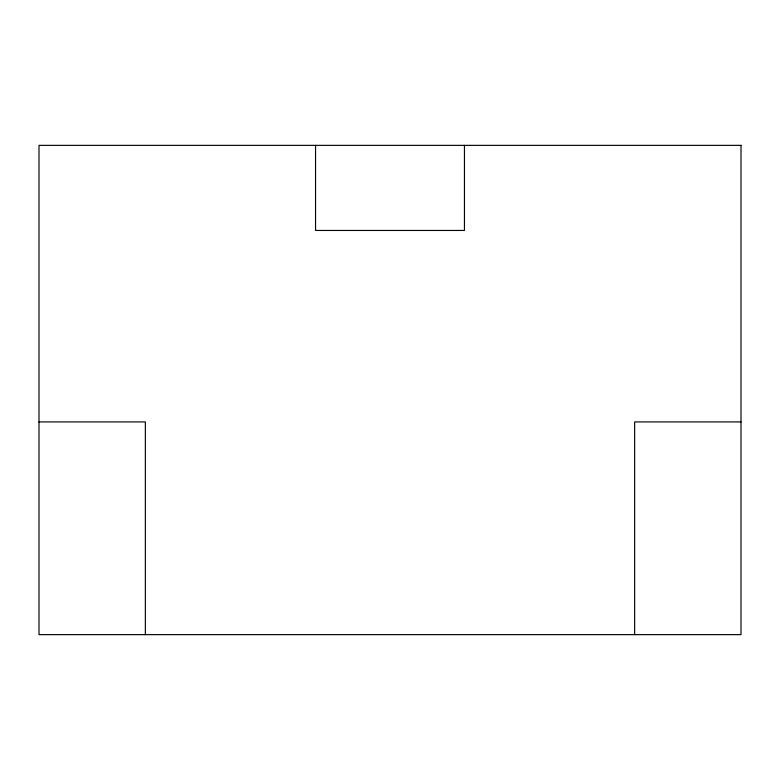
<?xml version="1.0" encoding="UTF-8"?>
<svg xmlns="http://www.w3.org/2000/svg" width="780" height="780" viewBox="0 0 780 780"><rect width="100%" height="100%" fill="white"/><g stroke="black" fill="none" stroke-linecap="round" stroke-linejoin="round"><path stroke-width="1.17" d="M39 421.912L145.363 421.912L145.363 634.637M741 421.912L634.637 421.912L634.637 634.637M464.451 145.363L464.451 230.451L315.549 230.451L315.549 145.363M741 145.363L39 145.363L39 634.637L741 634.637L741 145.363"/></g></svg>
